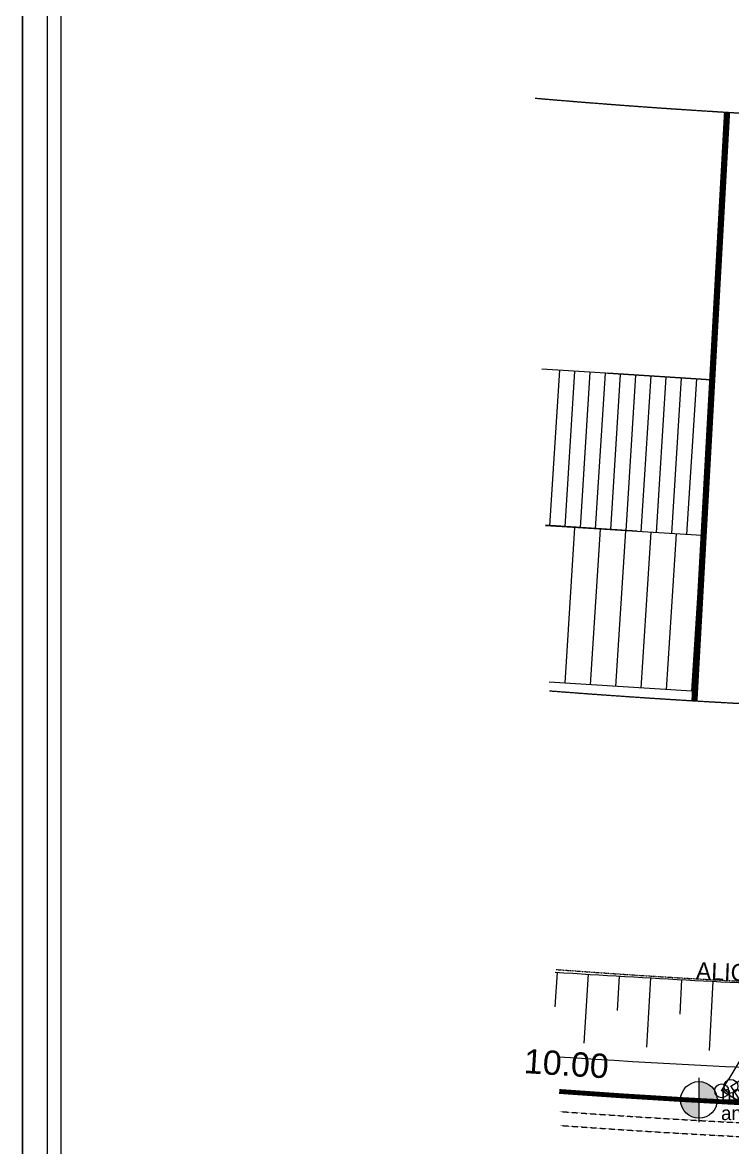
# Model space of a CAD drawing. Header units: millimetres. Extents: x -44462 to 306987, y -116160 to 12874.
# Drawn here: x -25357 to -23309, y -61793 to -58549 of the extents above; entities that cross this region are included whole.
import ezdxf
from ezdxf.enums import TextEntityAlignment as Align

# ---------------------------------------------------------------- set-up
doc = ezdxf.new("R2010")
doc.units = ezdxf.units.MM
doc.header["$PDMODE"] = 35
doc.header["$PDSIZE"] = 10
for name, pattern in [('DCAD_Center', [36, 21, -6, 3, -6]), ('DCAD_Dashed', [33, 21, -12]), ('DCAD_Phantom', [38, 14, -6, 3, -6, 3, -6])]:
    doc.linetypes.add(name, pattern=pattern)
for name, color, linetype in [('1', 7, 'Continuous'), ('38', 7, 'Continuous'), ('BLANC', 7, 'Continuous'), ('BUREAU01', 1, 'Continuous'), ('chassis fen.portes', 1, 'Continuous'), ('COTES', 1, 'Continuous'), ('COULEUR 8', 8, 'Continuous'), ('ROUGE', 1, 'Continuous'), ('TEXTE', 1, 'Continuous'), ('VERT', 3, 'Continuous')]:
    doc.layers.add(name, color=color, linetype=linetype)
doc.styles.add('CENTURY GOTHIC', font='GOTHIC.TTF')
doc.styles.add('Century Gothic Gras', font='GOTHICB.TTF')
doc.styles.add('COMICS', font='comic.TTF', dxfattribs={"height": 10})
doc.dimstyles.new('1-200', dxfattribs={"dimtxt": 30, "dimasz": 40, "dimexe": 1.25, "dimexo": 0.625, "dimtad": 1, "dimdec": 0, "dimtxsty": 'Century Gothic Gras', "dimblk": 'ORIGIN', "dimcen": 2.5, "dimclrd": 8, "dimclre": 5, "dimclrt": 6, "dimadec": 0, "dimazin": 0, "dimtfac": 1, "dimtdec": 0, "dimtmove": 0, "dimatfit": 3, "dimldrblk": 'ORIGIN', "dimfxl": 0, "dimarcsym": 0})

# ---------------------------------------------------------------- blocks, each defined once
blk = doc.blocks.new('niveau_plan')
h = blk.add_hatch(color=256)
h.paths.add_polyline_path([(13.21, 0, 0.414214), (0, 13.21), (0, 0)])
h.paths.add_polyline_path([(-13.21, 0, 0.414214), (0, -13.21), (0, 0)])
for p, q in [((0, 15.98), (0, -15.98)), ((-15.98, 0), (54.12, 0))]:
    blk.add_line(p, q)
blk.add_circle((0, 0), 13.21)
at = {"style": 'COMICS'}
for tag, p in [('NIVEAUPLANS', (15.98, 0)), ('COMMENTAIRE', (15.98, -14.56))]:
    blk.add_attdef(tag, p, '', height=10, dxfattribs=at)
blk = doc.blocks.new('PETIT CARTOUCHE_HOR')
at = {"color": 1}
blk.add_line((0, 0), (-2090, 0), dxfattribs=at)
at = {"layer": 'chassis fen.portes', "color": 5, "linetype": 'Continuous'}
blk.add_line((-233.46, 28), (-2071.31, 28), dxfattribs=at)
at = {"layer": 'chassis fen.portes', "color": 2, "linetype": 'Continuous'}
blk.add_line((-223.46, 18), (-2081.31, 18), dxfattribs=at)
at = {"layer": 'chassis fen.portes', "color": 1, "linetype": 'Continuous'}
blk.add_line((-2100, 0), (-86.26, 0), dxfattribs=at)
at = {"style": 'CENTURY GOTHIC'}
for tag, p, height in [('DATE', (-210.16, 171.36), 20), ('DOSSIERN°', (-210.16, 111.51), 20), ('COMMENTAIRE', (-210.16, 95.35), 12), ('COMMENTAIRESUITE', (-210.16, 79.7), 12), ('FEUILLEN°', (-221.99, 32.69), 20), ('TOTALFEUILLES', (-181.65, 32.69), 20), ('ÉCH.', (-103.23, 32.69), 12)]:
    blk.add_attdef(tag, p, '', height=height, dxfattribs=at)
blk = doc.blocks.new('_Origin')
at = {"color": 0, "linetype": 'Continuous', "lineweight": -2}
blk.add_line((0, 0), (-1, 0), dxfattribs=at)
blk.add_circle((0, 0), 0.5, dxfattribs=at)
blk = doc.blocks.new('*D469')
at = {"layer": 'COTES', "color": 5, "lineweight": -2}
for p, q in [((-22601.5, -60523.6), (-22659.9, -60488.8)), ((-23283.1, -61664), (-23341.4, -61629.2))]:
    blk.add_line(p, q, dxfattribs=at)
at = {"layer": 'COTES', "color": 8, "lineweight": -2}
blk.add_line((-22679.3, -60523.7), (-23319.8, -61595.5), dxfattribs=at)
at = {"layer": 'Defpoints', "color": 0}
for p in [(-22601, -60523.9), (-23340.3, -61629.8), (-23282.6, -61664.3)]:
    blk.add_point(p, dxfattribs=at)
at = {"layer": 'COTES', "color": 8, "lineweight": -2, "xscale": 40, "yscale": 40, "zscale": 40}
for p, rotation in [((-22658.8, -60489.4), 59.13580433741799), ((-23340.3, -61629.8), 239.135804337418)]:
    blk.add_blockref('_Origin', p, dxfattribs=dict(at, rotation=rotation))
at = {"layer": 'COTES', "color": 6, "insert": (-23013.6, -61051.2), "char_height": 30, "attachment_point": 5, "rotation": 59.1358, "style": 'Century Gothic Gras'}
blk.add_mtext('1329', dxfattribs=at)
blk = doc.blocks.new('*D471')
at = {"layer": 'COTES', "color": 5, "lineweight": -2}
for p, q in [((-21520.7, -60523.4), (-21551.9, -60475.2)), ((-23282.9, -61663.8), (-23314.1, -61615.7))]:
    blk.add_line(p, q, dxfattribs=at)
at = {"layer": 'COTES', "color": 8, "lineweight": -2}
blk.add_line((-23279.8, -61595), (-21584.8, -60498), dxfattribs=at)
at = {"layer": 'Defpoints', "color": 0}
for p in [(-21551.2, -60476.3), (-21520.4, -60523.9), (-23282.6, -61664.3)]:
    blk.add_point(p, dxfattribs=at)
at = {"layer": 'COTES', "color": 8, "lineweight": -2, "xscale": 40, "yscale": 40, "zscale": 40}
for p, rotation in [((-21551.2, -60476.3), 32.90920211557683), ((-23313.4, -61616.7), 212.9092021155768)]:
    blk.add_blockref('_Origin', p, dxfattribs=dict(at, rotation=rotation))
at = {"layer": 'COTES', "color": 6, "insert": (-22441.2, -61032.7), "char_height": 30, "attachment_point": 5, "rotation": 32.9092, "style": 'Century Gothic Gras'}
blk.add_mtext('2099', dxfattribs=at)

msp = doc.modelspace()

# ---------------------------------------------------------------- linework, layer by layer
at = {"layer": '1', "color": 1, "linetype": 'DCAD_Dashed', "ltscale": 0.090909, "const_width": 14}
msp.add_lwpolyline([(-23808.9, -61631.6, 0.005547), (-23282.6, -61664.4)], format="xyb", dxfattribs=at)
at = {"layer": '1', "color": 5, "linetype": 'DCAD_Center', "ltscale": 0.055556}
for radius, start, end in [(20919.2, 265.03743, 267.1057), (22619.2, 265.5165, 267.0851)]:
    msp.add_arc((-22068.7, -37926.1), radius, start, end, dxfattribs=at)
at = {"layer": '38', "color": 140, "linetype": 'Continuous', "ltscale": 2, "const_width": 18, "flags": 128}
msp.add_lwpolyline([(-23324.7, -58807.6), (-23418.7, -60505.1)], dxfattribs=at)
at = {"layer": '38', "color": 5, "linetype": 'DCAD_Center', "ltscale": 0.055556, "flags": 128}
msp.add_lwpolyline([(-23418.7, -60505.1), (-23324.7, -58807.6)], dxfattribs=at)
at = {"layer": '38', "color": 230, "linetype": 'DCAD_Phantom', "ltscale": 0.131579}
msp.add_arc((-22068.7, -37926.1), 23419.2, 265.71776, 267.92406, dxfattribs=at)
at = {"layer": '38', "color": 5, "linetype": 'DCAD_Dashed', "ltscale": 0.030303}
for radius, start in [(23826.8, 265.81507), (23866.8, 265.82444)]:
    msp.add_arc((-22068.7, -37926.1), radius, start, 273.30875, dxfattribs=at)
at = {"layer": 'BLANC', "linetype": 'DCAD_Center', "ltscale": 2}
msp.add_arc((-21813.5, -31103.8), 30595.8, 266.26061, 269.4393, dxfattribs=at)
at = {"layer": 'BUREAU01', "linetype": 'Continuous', "ltscale": 2, "flags": 128}
msp.add_lwpolyline([(-23369.1, -59579.3), (-23425.8, -60477.5)], dxfattribs=at)
at = {"layer": 'COULEUR 8', "linetype": 'Continuous', "ltscale": 2}
for points in [[(-23369.1, -59579.3), (-23859.4, -59548.3)], [(-23584.4, -60015.4), (-23848.5, -59998.7)], [(-23848.5, -59998.7), (-23584.4, -60015.4)], [(-23397.4, -60028.4), (-23848.5, -59999.9)], [(-23425.8, -60477.5), (-23837.5, -60451.5)]]:
    msp.add_lwpolyline(points, dxfattribs=at)
at = {"layer": 'COULEUR 8', "linetype": 'Continuous', "ltscale": 2, "flags": 128}
for points in [[(-23808.2, -59551.6), (-23836.6, -60000.7)], [(-23764.3, -59554.3), (-23792.6, -60003.4)], [(-23720.4, -59557.1), (-23748.7, -60006.2)], [(-23676.5, -59559.9), (-23704.8, -60009)], [(-23369.1, -59579.3), (-23668.5, -59560.4)], [(-23668.5, -59560.4), (-23369.1, -59579.3)], [(-23632.6, -59562.6), (-23660.9, -60011.7)], [(-23588.7, -59565.4), (-23617, -60014.5)], [(-23544.7, -59568.2), (-23573.1, -60017.3)], [(-23500.8, -59571), (-23529.2, -60020.1)], [(-23456.9, -59573.7), (-23485.3, -60022.8)], [(-23413, -59576.5), (-23441.3, -60025.6)], [(-23369.1, -59579.3), (-23397.4, -60028.4)], [(-23791.7, -60454.4), (-23763.4, -60005.3)], [(-23718.5, -60459), (-23690.2, -60009.9)], [(-23645.3, -60463.6), (-23617, -60014.5)], [(-23572.2, -60468.2), (-23543.8, -60019.1)], [(-23499, -60472.9), (-23470.6, -60023.8)], [(-23425.8, -60477.5), (-23397.4, -60028.4)], [(-23815.2, -61287.5), (-23821.8, -61387.2)], [(-23725.4, -61293.2), (-23737.9, -61492.8)], [(-23635.6, -61298.7), (-23641.5, -61398.6)], [(-23545.7, -61304), (-23557.1, -61503.7)], [(-23455.8, -61309), (-23461.2, -61408.8)], [(-23365.9, -61313.7), (-23376.1, -61513.4)]]:
    msp.add_lwpolyline(points, dxfattribs=at)
at = {"layer": 'COULEUR 8', "linetype": 'Continuous', "ltscale": 2}
msp.add_arc((-21813.3, -31001), 30595.8, 266.25556, 272.68949, dxfattribs=at)
at = {"layer": 'VERT', "linetype": 'Continuous', "ltscale": 2}
msp.add_arc((-21822.2, -30757), 30595.8, 266.25556, 267.76581, dxfattribs=at)

# ---------------------------------------------------------------- block references
at = {"color": 1, "xscale": 4, "yscale": 4, "zscale": 4, "rotation": 270}
msp.add_blockref('PETIT CARTOUCHE_HOR', (-25357.2, -63823.1), dxfattribs=at)
at = {"layer": 'ROUGE', "xscale": 4, "yscale": 4, "zscale": 4}
msp.add_blockref('niveau_plan', (-23405.8, -61656), dxfattribs=at).add_auto_attribs({'COMMENTAIRE': 'ancien -0.21 m', 'NIVEAUPLANS': 'nouv. -1.41 m'})

# ---------------------------------------------------------------- texts
at = {"layer": 'TEXTE', "style": 'CENTURY GOTHIC', "width": 1.006517}
e = msp.add_text('10.00', height=70, rotation=356.3206, dxfattribs=at)
e.set_placement((-23912.5, -61578.4), (-23668.4, -61594.1), align=Align.FIT)
e.dxf.unprotected_set("ltscale", 0)
e = msp.add_text('10.00', height=70, rotation=356.3206, dxfattribs=at)
e.set_placement((-23912.5, -61578.4), (-23668.4, -61594.1), align=Align.FIT)
e.dxf.unprotected_set("ltscale", 0)
at = {"layer": 'TEXTE', "insert": (-23197.4, -61292.4), "char_height": 50, "width": 567.75, "attachment_point": 5, "rotation": 357.7769, "style": 'CENTURY GOTHIC'}
msp.add_mtext('ALIGNEMENT', dxfattribs=at)

# ---------------------------------------------------------------- dimensions: what is measured, and where the dimension line sits
at = {"layer": 'COTES'}
for p1, p2, distance, picture, middle in [((-22601, -60523.9), (-23282.6, -61664.3), -67.3, '*D469', (-23013.6, -61051.2)), ((-23282.6, -61664.3), (-21520.4, -60523.9), 56.8, '*D471', (-22441.2, -61032.7))]:
    dim = msp.add_aligned_dim(p1=p1, p2=p2, distance=distance, dimstyle='1-200', dxfattribs=at)
    dim.commit()
    dim.dimension.update_dxf_attribs({"geometry": picture, "text_midpoint": middle})

doc.saveas('drawing.dxf')
